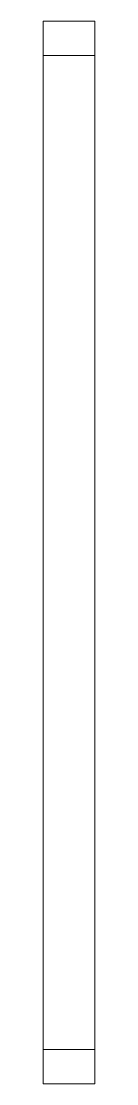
# Paper-space layout '_右视' of a CAD drawing. Header units: millimetres. Extents: x -3 to 0, y 0 to 62.
import ezdxf

# ---------------------------------------------------------------- set-up
doc = ezdxf.new("R2010")
doc.units = ezdxf.units.MM

psp = doc.layouts.new('_右视')

# ---------------------------------------------------------------- linework, layer by layer
at = {"color": 7, "linetype": 'Continuous', "lineweight": 15}
for p, q in [((-3, 0), (-3, 62)), ((-3, 62), (0, 62)), ((0, 0), (0, 62)), ((0, 60), (-3, 60)), ((-3, 2), (0, 2)), ((0, 0), (-3, 0))]:
    psp.add_line(p, q, dxfattribs=at)

doc.saveas('drawing.dxf')
